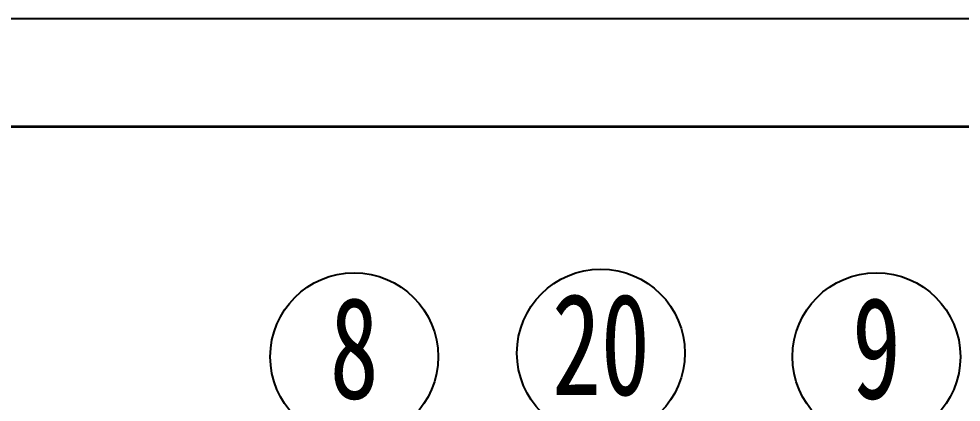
# Model space of a CAD drawing. Extents: x 54056 to 359947, y -41534 to 373650.
# Drawn here: x 80378 to 81419, y -24541 to -24117 of the extents above; entities that cross this region are included whole.
import ezdxf
from ezdxf.enums import TextEntityAlignment as Align

# ---------------------------------------------------------------- set-up
doc = ezdxf.new("R2010")
doc.units = 0
doc.header["$LTSCALE"] = 3
doc.header["$MEASUREMENT"] = 0
doc.layers.add('08', color=1, linetype='CONTINUOUS')
for name, color, linetype, lineweight in [('11', 3, 'CONTINUOUS', 18), ('标注、文本', 3, 'CONTINUOUS', 25), ('粗实线', 7, 'CONTINUOUS', 35)]:
    doc.layers.add(name, color=color, linetype=linetype, lineweight=lineweight)
doc.styles.get("Standard").update_dxf_attribs({"font": 'STFANGSO.TTF', "width": 0.7})

msp = doc.modelspace()

# ---------------------------------------------------------------- linework, layer by layer
at = {"layer": '08', "color": 1}
for centre in [(80748.17, -24490.417), (81020.772, -24486.317), (81325.269, -24490.417)]:
    msp.add_circle(centre, 92.811, dxfattribs=at)
at = {"layer": '标注、文本'}
msp.add_line((87460.034, -24116.634), (77430.68, -24116.634), dxfattribs=at)
at = {"layer": '粗实线'}
msp.add_line((87340.637, -24236.031), (78027.665, -24236.031), dxfattribs=at)

# ---------------------------------------------------------------- texts
at = {"layer": '11', "width": 0.707}
for s, p in [('8', (80748.17, -24480.539)), ('20', (81020.772, -24476.439)), ('9', (81325.269, -24480.539))]:
    msp.add_text(s, height=112.5, dxfattribs=at).set_placement(p, align=Align.MIDDLE_CENTER)

doc.saveas('drawing.dxf')
